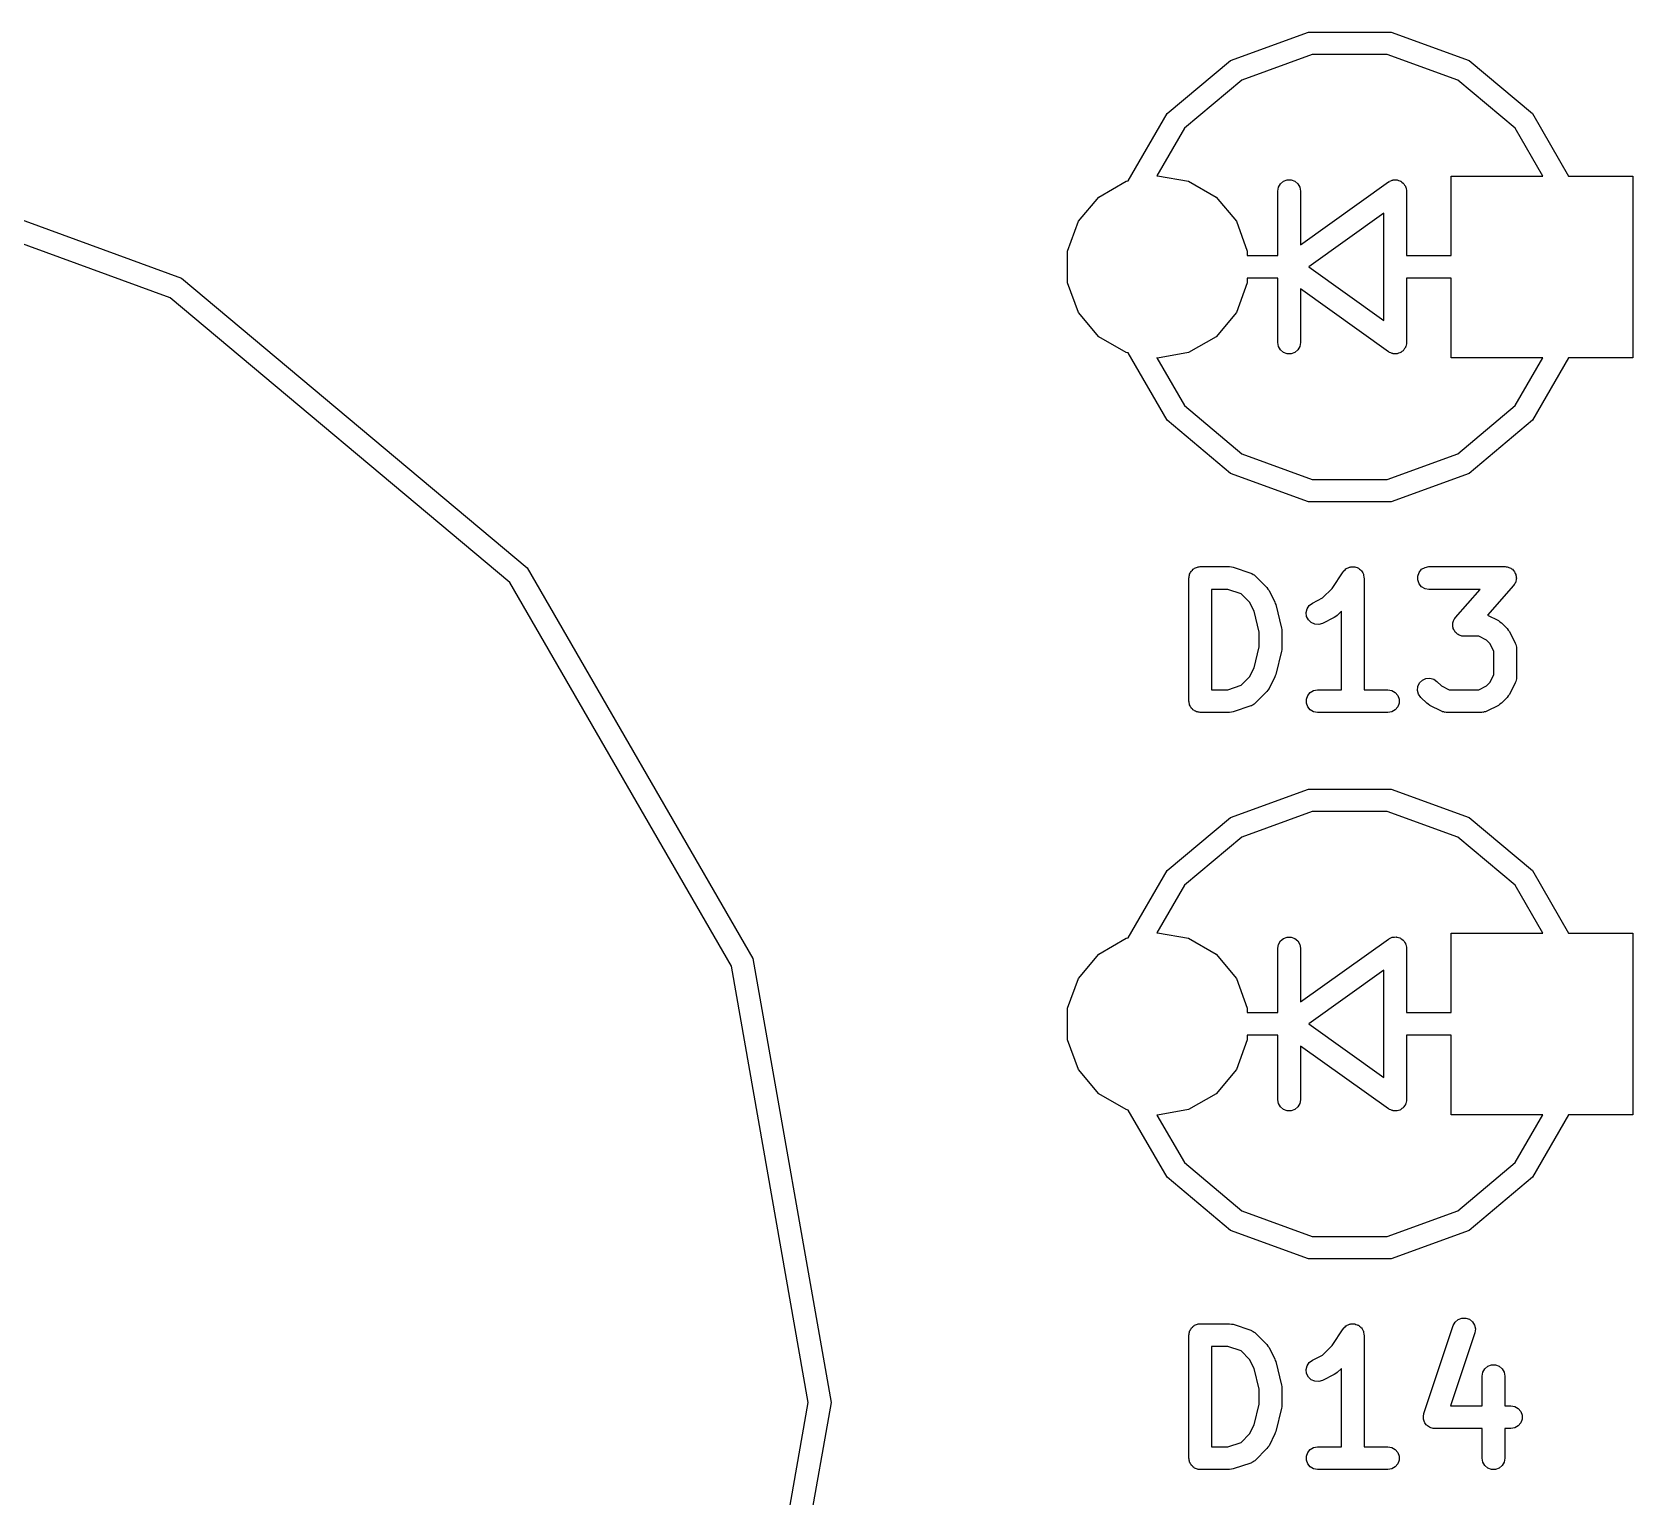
# Model space of a CAD drawing. Extents: x 59 to 126, y -132 to -24.
# Drawn here: x 71.3 to 81.87, y -34.12 to -24.45 of the extents above; entities that cross this region are included whole.
import ezdxf

# ---------------------------------------------------------------- set-up
doc = ezdxf.new("R2010")
doc.units = 0
doc.header["$MEASUREMENT"] = 0
doc.layers.add('BLACK', color=7, linetype='CONTINUOUS')

msp = doc.modelspace()

# ---------------------------------------------------------------- linework, layer by layer
at = {"layer": 'Black'}
for p, q in [((79.2125, -24.636), (79.7265, -24.4489)), ((79.7265, -24.4489), (80.2735, -24.4489)), ((80.2735, -24.4489), (80.7875, -24.636)), ((79.7526, -24.5966), (79.2875, -24.7659)), ((80.2474, -24.5966), (79.7526, -24.5966)), ((80.7125, -24.7659), (80.2474, -24.5966)), ((78.7935, -24.9876), (79.2125, -24.636)), ((80.7875, -24.636), (81.2065, -24.9876)), ((79.2875, -24.7659), (78.9084, -25.084)), ((81.0916, -25.084), (80.7125, -24.7659)), ((78.5371, -25.4317), (78.7935, -24.9876)), ((81.2065, -24.9876), (81.4446, -25.4)), ((69.489, -25.0553), (72.2875, -26.0738)), ((78.9084, -25.084), (78.727, -25.3982)), ((81.274, -25.4), (81.0916, -25.084)), ((72.2125, -26.2037), (69.463, -25.203)), ((78.3429, -25.5386), (78.524, -25.434)), ((78.524, -25.434), (78.5371, -25.4317)), ((78.727, -25.3982), (78.73, -25.3977)), ((78.73, -25.3977), (78.936, -25.434)), ((78.936, -25.434), (79.1171, -25.5386)), ((79.525, -25.5), (79.5295, -25.4743)), ((79.5295, -25.4743), (79.5425, -25.4518)), ((79.5425, -25.4518), (79.5625, -25.435)), ((79.5625, -25.435), (79.587, -25.4261)), ((79.587, -25.4261), (79.613, -25.4261)), ((79.613, -25.4261), (79.6375, -25.435)), ((79.6375, -25.435), (79.6575, -25.4518)), ((79.6575, -25.4518), (79.6705, -25.4743)), ((79.6705, -25.4743), (79.675, -25.5)), ((79.675, -25.8543), (80.2564, -25.439)), ((80.2564, -25.439), (80.2597, -25.4374)), ((80.2597, -25.4374), (80.2625, -25.435)), ((80.2625, -25.435), (80.2714, -25.4318)), ((80.2714, -25.4318), (80.2799, -25.4277)), ((80.2799, -25.4277), (80.2835, -25.4274)), ((80.2835, -25.4274), (80.287, -25.4261)), ((80.287, -25.4261), (80.2964, -25.4261)), ((80.2964, -25.4261), (80.3058, -25.4252)), ((80.3058, -25.4252), (80.3094, -25.4261)), ((80.3094, -25.4261), (80.313, -25.4261)), ((80.313, -25.4261), (80.3219, -25.4294)), ((80.3219, -25.4294), (80.3311, -25.4317)), ((80.3311, -25.4317), (80.3341, -25.4338)), ((80.3341, -25.4338), (80.3375, -25.435)), ((80.3375, -25.435), (80.3447, -25.4411)), ((80.3447, -25.4411), (80.3525, -25.4465)), ((80.3525, -25.4465), (80.3547, -25.4494)), ((80.3547, -25.4494), (80.3575, -25.4518)), ((80.3575, -25.4518), (80.3622, -25.46)), ((80.3622, -25.46), (80.3677, -25.4677)), ((80.3677, -25.4677), (80.3687, -25.4712)), ((80.3687, -25.4712), (80.3705, -25.4743)), ((80.3705, -25.4743), (80.3721, -25.4837)), ((80.67, -25.925), (80.67, -25.4)), ((80.67, -25.4), (81.274, -25.4)), ((81.4446, -25.4), (81.87, -25.4)), ((81.87, -25.4), (81.87, -26.6)), ((78.2084, -25.6989), (78.3429, -25.5386)), ((79.1171, -25.5386), (79.2516, -25.6989)), ((79.525, -25.925), (79.525, -25.5)), ((79.675, -25.5), (79.675, -25.8543)), ((80.3721, -25.4837), (80.3747, -25.4928)), ((80.3747, -25.4928), (80.3744, -25.4964)), ((80.3744, -25.4964), (80.375, -25.5)), ((80.375, -25.5), (80.375, -25.925)), ((80.225, -25.6457), (79.729, -26)), ((80.225, -26.3543), (80.225, -25.6457)), ((78.1369, -25.8954), (78.2084, -25.6989)), ((79.2516, -25.6989), (79.3231, -25.8954)), ((78.1369, -26.1046), (78.1369, -25.8954)), ((79.3231, -25.8954), (79.3231, -25.925)), ((79.3231, -25.925), (79.525, -25.925)), ((79.729, -26), (80.225, -26.3543)), ((80.375, -25.925), (80.67, -25.925)), ((72.2875, -26.0738), (74.5688, -27.9881)), ((78.2084, -26.3011), (78.1369, -26.1046)), ((79.3231, -26.1046), (79.2516, -26.3011)), ((79.525, -26.075), (79.3231, -26.075)), ((79.3231, -26.075), (79.3231, -26.1046)), ((79.525, -26.5), (79.525, -26.075)), ((80.375, -26.075), (80.375, -26.5)), ((80.67, -26.075), (80.375, -26.075)), ((80.67, -26.6), (80.67, -26.075)), ((74.4539, -28.0845), (72.2125, -26.2037)), ((80.2564, -26.561), (79.675, -26.1457)), ((79.675, -26.1457), (79.675, -26.5)), ((78.3429, -26.4614), (78.2084, -26.3011)), ((79.2516, -26.3011), (79.1171, -26.4614)), ((78.524, -26.566), (78.3429, -26.4614)), ((79.1171, -26.4614), (78.936, -26.566)), ((79.5295, -26.5257), (79.525, -26.5)), ((79.5425, -26.5482), (79.5295, -26.5257)), ((79.6705, -26.5257), (79.6575, -26.5482)), ((79.675, -26.5), (79.6705, -26.5257)), ((80.3687, -26.5288), (80.3677, -26.5323)), ((80.3705, -26.5257), (80.3687, -26.5288)), ((80.3721, -26.5163), (80.3705, -26.5257)), ((80.3747, -26.5072), (80.3721, -26.5163)), ((80.375, -26.5), (80.3744, -26.5036)), ((80.3744, -26.5036), (80.3747, -26.5072)), ((78.5371, -26.5683), (78.524, -26.566)), ((78.7935, -27.0124), (78.5371, -26.5683)), ((78.73, -26.6023), (78.727, -26.6018)), ((78.727, -26.6018), (78.9084, -26.916)), ((78.936, -26.566), (78.73, -26.6023)), ((79.5625, -26.565), (79.5425, -26.5482)), ((79.587, -26.5739), (79.5625, -26.565)), ((79.613, -26.5739), (79.587, -26.5739)), ((79.6375, -26.565), (79.613, -26.5739)), ((79.6575, -26.5482), (79.6375, -26.565)), ((80.2597, -26.5626), (80.2564, -26.561)), ((80.2625, -26.565), (80.2597, -26.5626)), ((80.2714, -26.5682), (80.2625, -26.565)), ((80.2799, -26.5723), (80.2714, -26.5682)), ((80.2835, -26.5726), (80.2799, -26.5723)), ((80.287, -26.5739), (80.2835, -26.5726)), ((80.2964, -26.5739), (80.287, -26.5739)), ((80.3058, -26.5748), (80.2964, -26.5739)), ((80.3094, -26.5739), (80.3058, -26.5748)), ((80.313, -26.5739), (80.3094, -26.5739)), ((80.3219, -26.5706), (80.313, -26.5739)), ((80.3311, -26.5683), (80.3219, -26.5706)), ((80.3341, -26.5662), (80.3311, -26.5683)), ((80.3375, -26.565), (80.3341, -26.5662)), ((80.3447, -26.5589), (80.3375, -26.565)), ((80.3525, -26.5535), (80.3447, -26.5589)), ((80.3547, -26.5506), (80.3525, -26.5535)), ((80.3575, -26.5482), (80.3547, -26.5506)), ((80.3622, -26.54), (80.3575, -26.5482)), ((80.3677, -26.5323), (80.3622, -26.54)), ((81.274, -26.6), (80.67, -26.6)), ((81.0916, -26.916), (81.274, -26.6)), ((81.4446, -26.6), (81.2065, -27.0124)), ((81.87, -26.6), (81.4446, -26.6)), ((78.9084, -26.916), (79.2875, -27.2341)), ((80.7125, -27.2341), (81.0916, -26.916)), ((79.2125, -27.364), (78.7935, -27.0124)), ((81.2065, -27.0124), (80.7875, -27.364)), ((79.2875, -27.2341), (79.7526, -27.4034)), ((80.2474, -27.4034), (80.7125, -27.2341)), ((79.7265, -27.5511), (79.2125, -27.364)), ((80.7875, -27.364), (80.2735, -27.5511)), ((79.7526, -27.4034), (80.2474, -27.4034)), ((80.2735, -27.5511), (79.7265, -27.5511)), ((74.5688, -27.9881), (76.0579, -30.5672)), ((78.9523, -28.0124), (78.9556, -28.0067)), ((78.9556, -28.0067), (78.9606, -28.0025)), ((78.9606, -28.0025), (78.9648, -27.9974)), ((78.9648, -27.9974), (78.9705, -27.9942)), ((78.9705, -27.9942), (78.9755, -27.9899)), ((78.9755, -27.9899), (78.9817, -27.9877)), ((78.9817, -27.9877), (78.9874, -27.9844)), ((78.9874, -27.9844), (78.9938, -27.9833)), ((78.9938, -27.9833), (79, -27.981)), ((79, -27.981), (79.0066, -27.981)), ((79.0066, -27.981), (79.013, -27.9799)), ((79.013, -27.9799), (79.2066, -27.9799)), ((79.2066, -27.9799), (79.2184, -27.982)), ((79.2184, -27.982), (79.2303, -27.9837)), ((79.2303, -27.9837), (79.3464, -28.0224)), ((79.9569, -28.0133), (79.9598, -28.0103)), ((79.9598, -28.0103), (79.9619, -28.0067)), ((79.9619, -28.0067), (79.9688, -28.0009)), ((79.9688, -28.0009), (79.9749, -27.9945)), ((79.9749, -27.9945), (79.9787, -27.9926)), ((79.9787, -27.9926), (79.9819, -27.9899)), ((79.9819, -27.9899), (79.9903, -27.9869)), ((79.9903, -27.9869), (79.9983, -27.9829)), ((79.9983, -27.9829), (80.0024, -27.9825)), ((80.0024, -27.9825), (80.0063, -27.981)), ((80.0063, -27.981), (80.0153, -27.981)), ((80.0153, -27.981), (80.0242, -27.98)), ((80.0242, -27.98), (80.0282, -27.981)), ((80.0282, -27.981), (80.0324, -27.981)), ((80.0324, -27.981), (80.0408, -27.9841)), ((80.0408, -27.9841), (80.0495, -27.9862)), ((80.0495, -27.9862), (80.0529, -27.9885)), ((80.0529, -27.9885), (80.0569, -27.9899)), ((80.0569, -27.9899), (80.0637, -27.9957)), ((80.0637, -27.9957), (80.0712, -28.0007)), ((80.0712, -28.0007), (80.0736, -28.004)), ((80.0736, -28.004), (80.0768, -28.0067)), ((80.0768, -28.0067), (80.0813, -28.0144)), ((80.4576, -28.0174), (80.4743, -27.9974)), ((80.4743, -27.9974), (80.4969, -27.9844)), ((80.4969, -27.9844), (80.5225, -27.9799)), ((80.5225, -27.9799), (81.0257, -27.9799)), ((81.0257, -27.9799), (81.0329, -27.9812)), ((81.0329, -27.9812), (81.0402, -27.9813)), ((81.0402, -27.9813), (81.0456, -27.9834)), ((81.0456, -27.9834), (81.0513, -27.9844)), ((81.0513, -27.9844), (81.0577, -27.9881)), ((81.0577, -27.9881), (81.0645, -27.9907)), ((81.0645, -27.9907), (81.0689, -27.9945)), ((81.0689, -27.9945), (81.0739, -27.9974)), ((81.0739, -27.9974), (81.0786, -28.0031)), ((81.0786, -28.0031), (81.0841, -28.0079)), ((81.0841, -28.0079), (81.0869, -28.013)), ((75.9169, -30.6185), (74.4539, -28.0845)), ((78.938, -28.0549), (78.9392, -28.0484)), ((78.938, -28.8677), (78.938, -28.0549)), ((78.9392, -28.0419), (78.9414, -28.0357)), ((78.9392, -28.0484), (78.9392, -28.0419)), ((78.9414, -28.0357), (78.9426, -28.0292)), ((78.9426, -28.0292), (78.9458, -28.0236)), ((78.9458, -28.0236), (78.9481, -28.0174)), ((78.9481, -28.0174), (78.9523, -28.0124)), ((79.3464, -28.0224), (79.3502, -28.0245)), ((79.3502, -28.0245), (79.3544, -28.0256)), ((79.3544, -28.0256), (79.3616, -28.0307)), ((79.3616, -28.0307), (79.3693, -28.0349)), ((79.3693, -28.0349), (79.3722, -28.0381)), ((79.3722, -28.0381), (79.3757, -28.0406)), ((79.3757, -28.0406), (79.4531, -28.118)), ((79.8837, -28.1232), (79.9569, -28.0133)), ((80.0813, -28.0144), (80.0866, -28.0217)), ((80.0866, -28.0217), (80.0878, -28.0256)), ((80.0878, -28.0256), (80.0898, -28.0292)), ((80.0898, -28.0292), (80.0914, -28.0381)), ((80.0914, -28.0381), (80.0939, -28.0467)), ((80.0939, -28.0467), (80.0936, -28.0508)), ((80.0936, -28.0508), (80.0944, -28.0549)), ((80.0944, -28.0549), (80.0944, -28.7927)), ((80.4487, -28.0419), (80.4576, -28.0174)), ((80.4487, -28.0679), (80.4487, -28.0419)), ((80.4576, -28.0924), (80.4487, -28.0679)), ((80.4743, -28.1123), (80.4576, -28.0924)), ((80.4969, -28.1254), (80.4743, -28.1123)), ((81.0821, -28.1043), (80.9104, -28.3005)), ((81.0859, -28.098), (81.0821, -28.1043)), ((81.0906, -28.0924), (81.0859, -28.098)), ((81.0869, -28.013), (81.0906, -28.0174)), ((81.0906, -28.0174), (81.0931, -28.0243)), ((81.0926, -28.087), (81.0906, -28.0924)), ((81.0956, -28.082), (81.0926, -28.087)), ((81.0931, -28.0243), (81.0967, -28.0307)), ((81.097, -28.0748), (81.0956, -28.082)), ((81.0967, -28.0307), (81.0976, -28.0364)), ((81.0995, -28.0679), (81.097, -28.0748)), ((81.0976, -28.0364), (81.0995, -28.0419)), ((81.0995, -28.0419), (81.0995, -28.0492)), ((81.0995, -28.0492), (81.1007, -28.0564)), ((81.1007, -28.0564), (81.0995, -28.0621)), ((81.0995, -28.0621), (81.0995, -28.0679)), ((79.088, -28.1299), (79.088, -28.7927)), ((79.1944, -28.1299), (79.088, -28.1299)), ((79.2822, -28.1592), (79.1944, -28.1299)), ((79.3384, -28.2154), (79.2822, -28.1592)), ((79.368, -28.2746), (79.3384, -28.2154)), ((79.4531, -28.118), (79.46, -28.1278)), ((79.46, -28.1278), (79.4672, -28.1375)), ((79.4672, -28.1375), (79.5059, -28.2149)), ((79.5059, -28.2149), (79.5082, -28.2227)), ((79.5082, -28.2227), (79.5115, -28.2302)), ((79.7327, -28.2356), (79.7536, -28.22)), ((79.7536, -28.22), (79.8201, -28.1868)), ((79.8201, -28.1868), (79.8837, -28.1232)), ((80.5225, -28.1299), (80.4969, -28.1254)), ((80.8604, -28.1299), (80.5225, -28.1299)), ((80.6983, -28.3151), (80.8604, -28.1299)), ((79.4025, -28.4125), (79.368, -28.2746)), ((79.5115, -28.2302), (79.5502, -28.385)), ((79.7123, -28.2826), (79.7183, -28.2573)), ((79.7152, -28.3085), (79.7123, -28.2826)), ((79.7269, -28.3318), (79.7152, -28.3085)), ((79.7183, -28.2573), (79.7327, -28.2356)), ((79.8981, -28.3155), (79.8207, -28.3542)), ((79.9077, -28.3083), (79.8981, -28.3155)), ((79.9176, -28.3015), (79.9077, -28.3083)), ((79.9444, -28.2747), (79.9176, -28.3015)), ((79.9444, -28.7927), (79.9444, -28.2747)), ((80.6878, -28.3325), (80.6898, -28.327)), ((80.6898, -28.327), (80.6945, -28.3214)), ((80.6945, -28.3214), (80.6983, -28.3151)), ((80.9104, -28.3005), (80.9818, -28.3362)), ((79.4025, -28.5101), (79.4025, -28.4125)), ((79.5502, -28.385), (79.5509, -28.3942)), ((79.5509, -28.3942), (79.5525, -28.4032)), ((79.5525, -28.4032), (79.5525, -28.5194)), ((79.7458, -28.3497), (79.7269, -28.3318)), ((79.7697, -28.3601), (79.7458, -28.3497)), ((79.7957, -28.3616), (79.7697, -28.3601)), ((79.8207, -28.3542), (79.7957, -28.3616)), ((80.6798, -28.363), (80.6809, -28.3573)), ((80.6809, -28.3702), (80.6798, -28.363)), ((80.6809, -28.3515), (80.6834, -28.3446)), ((80.6809, -28.3573), (80.6809, -28.3515)), ((80.6809, -28.3776), (80.6809, -28.3702)), ((80.6829, -28.383), (80.6809, -28.3776)), ((80.6838, -28.3887), (80.6829, -28.383)), ((80.6834, -28.3446), (80.6848, -28.3374)), ((80.6873, -28.3951), (80.6838, -28.3887)), ((80.6848, -28.3374), (80.6878, -28.3325)), ((80.6898, -28.402), (80.6873, -28.3951)), ((80.6935, -28.4065), (80.6898, -28.402)), ((80.6963, -28.4115), (80.6935, -28.4065)), ((80.7018, -28.4164), (80.6963, -28.4115)), ((80.7065, -28.422), (80.7018, -28.4164)), ((80.7115, -28.4249), (80.7065, -28.422)), ((80.7159, -28.4287), (80.7115, -28.4249)), ((80.7227, -28.4313), (80.7159, -28.4287)), ((80.7291, -28.435), (80.7227, -28.4313)), ((80.9818, -28.3362), (80.9915, -28.3433)), ((80.9915, -28.3433), (81.0013, -28.3502)), ((81.0013, -28.3502), (81.04, -28.3889)), ((81.04, -28.3889), (81.0469, -28.3988)), ((81.0469, -28.3988), (81.0541, -28.4084)), ((81.0541, -28.4084), (81.0928, -28.4858)), ((79.368, -28.648), (79.4025, -28.5101)), ((79.5502, -28.5375), (79.5115, -28.6924)), ((79.5509, -28.5284), (79.5502, -28.5375)), ((79.5525, -28.5194), (79.5509, -28.5284)), ((80.7348, -28.436), (80.7291, -28.435)), ((80.7402, -28.4381), (80.7348, -28.436)), ((80.7475, -28.4383), (80.7402, -28.4381)), ((80.7547, -28.4395), (80.7475, -28.4383)), ((80.8532, -28.4395), (80.7547, -28.4395)), ((80.9038, -28.4649), (80.8532, -28.4395)), ((80.9253, -28.4864), (80.9038, -28.4649)), ((80.9507, -28.5371), (80.9253, -28.4864)), ((80.9507, -28.6952), (80.9507, -28.5371)), ((81.0928, -28.4858), (81.094, -28.49)), ((81.094, -28.49), (81.0962, -28.4937)), ((81.0962, -28.4937), (81.0977, -28.5024)), ((81.0977, -28.5024), (81.1002, -28.5108)), ((81.1002, -28.5108), (81.0999, -28.5151)), ((81.0999, -28.5151), (81.1007, -28.5194)), ((81.1007, -28.5194), (81.1007, -28.7129)), ((79.2822, -28.7634), (79.3384, -28.7072)), ((79.3384, -28.7072), (79.368, -28.648)), ((79.5059, -28.7077), (79.4672, -28.7851)), ((79.5082, -28.6999), (79.5059, -28.7077)), ((79.5115, -28.6924), (79.5082, -28.6999)), ((80.4501, -28.7709), (80.4611, -28.7473)), ((80.4611, -28.7473), (80.4795, -28.7288)), ((80.4795, -28.7288), (80.5031, -28.7178)), ((80.5031, -28.7178), (80.529, -28.7156)), ((80.529, -28.7156), (80.5542, -28.7223)), ((80.5542, -28.7223), (80.5755, -28.7373)), ((80.5755, -28.7373), (80.6056, -28.7674)), ((80.9038, -28.7674), (80.9253, -28.7459)), ((80.9253, -28.7459), (80.9507, -28.6952)), ((81.0928, -28.7464), (81.0541, -28.8238)), ((81.094, -28.7423), (81.0928, -28.7464)), ((81.0962, -28.7385), (81.094, -28.7423)), ((81.0977, -28.7299), (81.0962, -28.7385)), ((81.1002, -28.7214), (81.0977, -28.7299)), ((81.1007, -28.7129), (81.0999, -28.7171)), ((81.0999, -28.7171), (81.1002, -28.7214)), ((79.088, -28.7927), (79.1944, -28.7927)), ((79.1944, -28.7927), (79.2822, -28.7634)), ((79.4531, -28.8046), (79.3757, -28.882)), ((79.46, -28.7948), (79.4531, -28.8046)), ((79.4672, -28.7851), (79.46, -28.7948)), ((79.7133, -28.8547), (79.7222, -28.8302)), ((79.7133, -28.8807), (79.7133, -28.8547)), ((79.7222, -28.8302), (79.7389, -28.8102)), ((79.7389, -28.8102), (79.7615, -28.7972)), ((79.7615, -28.7972), (79.7871, -28.7927)), ((79.7871, -28.7927), (79.9444, -28.7927)), ((80.0944, -28.7927), (80.2516, -28.7927)), ((80.2516, -28.7927), (80.2772, -28.7972)), ((80.2772, -28.7972), (80.2998, -28.8102)), ((80.2998, -28.8102), (80.3165, -28.8302)), ((80.3165, -28.8302), (80.3254, -28.8547)), ((80.3254, -28.8547), (80.3254, -28.8807)), ((80.4478, -28.7968), (80.4501, -28.7709)), ((80.4545, -28.822), (80.4478, -28.7968)), ((80.4695, -28.8433), (80.4545, -28.822)), ((80.5082, -28.882), (80.4695, -28.8433)), ((80.6056, -28.7674), (80.6563, -28.7927)), ((80.6563, -28.7927), (80.8532, -28.7927)), ((80.8532, -28.7927), (80.9038, -28.7674)), ((81.04, -28.8433), (81.0013, -28.882)), ((81.0469, -28.8335), (81.04, -28.8433)), ((81.0541, -28.8238), (81.0469, -28.8335)), ((78.9392, -28.8742), (78.938, -28.8677)), ((78.9392, -28.8807), (78.9392, -28.8742)), ((78.9414, -28.8869), (78.9392, -28.8807)), ((78.9426, -28.8933), (78.9414, -28.8869)), ((78.9458, -28.899), (78.9426, -28.8933)), ((78.9481, -28.9052), (78.9458, -28.899)), ((78.9523, -28.9102), (78.9481, -28.9052)), ((78.9556, -28.9159), (78.9523, -28.9102)), ((78.9606, -28.9201), (78.9556, -28.9159)), ((78.9648, -28.9251), (78.9606, -28.9201)), ((78.9705, -28.9284), (78.9648, -28.9251)), ((78.9755, -28.9326), (78.9705, -28.9284)), ((78.9817, -28.9349), (78.9755, -28.9326)), ((78.9874, -28.9382), (78.9817, -28.9349)), ((78.9938, -28.9393), (78.9874, -28.9382)), ((79, -28.9416), (78.9938, -28.9393)), ((79.0066, -28.9416), (79, -28.9416)), ((79.013, -28.9427), (79.0066, -28.9416)), ((79.2066, -28.9427), (79.013, -28.9427)), ((79.2184, -28.9406), (79.2066, -28.9427)), ((79.2303, -28.9388), (79.2184, -28.9406)), ((79.3464, -28.9001), (79.2303, -28.9388)), ((79.3502, -28.8981), (79.3464, -28.9001)), ((79.3544, -28.897), (79.3502, -28.8981)), ((79.3616, -28.8919), (79.3544, -28.897)), ((79.3693, -28.8877), (79.3616, -28.8919)), ((79.3722, -28.8845), (79.3693, -28.8877)), ((79.3757, -28.882), (79.3722, -28.8845)), ((79.7222, -28.9052), (79.7133, -28.8807)), ((79.7389, -28.9251), (79.7222, -28.9052)), ((79.7615, -28.9382), (79.7389, -28.9251)), ((79.7871, -28.9427), (79.7615, -28.9382)), ((80.2516, -28.9427), (79.7871, -28.9427)), ((80.2772, -28.9382), (80.2516, -28.9427)), ((80.2998, -28.9251), (80.2772, -28.9382)), ((80.3165, -28.9052), (80.2998, -28.9251)), ((80.3254, -28.8807), (80.3165, -28.9052)), ((80.518, -28.8889), (80.5082, -28.882)), ((80.5277, -28.8961), (80.518, -28.8889)), ((80.6051, -28.9348), (80.5277, -28.8961)), ((80.6092, -28.936), (80.6051, -28.9348)), ((80.613, -28.9382), (80.6092, -28.936)), ((80.6216, -28.9397), (80.613, -28.9382)), ((80.6301, -28.9422), (80.6216, -28.9397)), ((80.6344, -28.9419), (80.6301, -28.9422)), ((80.6386, -28.9427), (80.6344, -28.9419)), ((80.8709, -28.9427), (80.6386, -28.9427)), ((80.8751, -28.9419), (80.8709, -28.9427)), ((80.8794, -28.9422), (80.8751, -28.9419)), ((80.8879, -28.9397), (80.8794, -28.9422)), ((80.8965, -28.9382), (80.8879, -28.9397)), ((80.9003, -28.936), (80.8965, -28.9382)), ((80.9044, -28.9348), (80.9003, -28.936)), ((80.9818, -28.8961), (80.9044, -28.9348)), ((80.9915, -28.8889), (80.9818, -28.8961)), ((81.0013, -28.882), (80.9915, -28.8889)), ((79.2125, -29.636), (79.7265, -29.4489)), ((79.7265, -29.4489), (80.2735, -29.4489)), ((80.2735, -29.4489), (80.7875, -29.636)), ((79.7526, -29.5966), (79.2875, -29.7659)), ((80.2474, -29.5966), (79.7526, -29.5966)), ((80.7125, -29.7659), (80.2474, -29.5966)), ((78.7935, -29.9876), (79.2125, -29.636)), ((80.7875, -29.636), (81.2065, -29.9876)), ((79.2875, -29.7659), (78.9084, -30.084)), ((81.0916, -30.084), (80.7125, -29.7659)), ((78.5371, -30.4317), (78.7935, -29.9876)), ((81.2065, -29.9876), (81.4446, -30.4)), ((78.9084, -30.084), (78.727, -30.3982)), ((81.274, -30.4), (81.0916, -30.084)), ((78.3429, -30.5386), (78.524, -30.434)), ((78.524, -30.434), (78.5371, -30.4317)), ((78.727, -30.3982), (78.73, -30.3977)), ((78.73, -30.3977), (78.936, -30.434)), ((78.936, -30.434), (79.1171, -30.5386)), ((79.5425, -30.4518), (79.5625, -30.435)), ((79.5625, -30.435), (79.587, -30.4261)), ((79.587, -30.4261), (79.613, -30.4261)), ((79.613, -30.4261), (79.6375, -30.435)), ((79.6375, -30.435), (79.6575, -30.4518)), ((79.675, -30.8543), (80.2564, -30.439)), ((80.2564, -30.439), (80.2597, -30.4374)), ((80.2597, -30.4374), (80.2625, -30.435)), ((80.2625, -30.435), (80.2714, -30.4318)), ((80.2714, -30.4318), (80.2799, -30.4277)), ((80.2799, -30.4277), (80.2835, -30.4274)), ((80.2835, -30.4274), (80.287, -30.4261)), ((80.287, -30.4261), (80.2964, -30.4261)), ((80.2964, -30.4261), (80.3058, -30.4252)), ((80.3058, -30.4252), (80.3094, -30.4261)), ((80.3094, -30.4261), (80.313, -30.4261)), ((80.313, -30.4261), (80.3219, -30.4294)), ((80.3219, -30.4294), (80.3311, -30.4317)), ((80.3311, -30.4317), (80.3341, -30.4338)), ((80.3341, -30.4338), (80.3375, -30.435)), ((80.3375, -30.435), (80.3447, -30.4411)), ((80.3447, -30.4411), (80.3525, -30.4465)), ((80.67, -30.925), (80.67, -30.4)), ((80.67, -30.4), (81.274, -30.4)), ((81.4446, -30.4), (81.87, -30.4)), ((81.87, -30.4), (81.87, -31.6)), ((78.2084, -30.6989), (78.3429, -30.5386)), ((79.1171, -30.5386), (79.2516, -30.6989)), ((79.525, -30.5), (79.5295, -30.4743)), ((79.525, -30.925), (79.525, -30.5)), ((79.5295, -30.4743), (79.5425, -30.4518)), ((79.6575, -30.4518), (79.6705, -30.4743)), ((79.6705, -30.4743), (79.675, -30.5)), ((79.675, -30.5), (79.675, -30.8543)), ((80.3525, -30.4465), (80.3547, -30.4494)), ((80.3547, -30.4494), (80.3575, -30.4518)), ((80.3575, -30.4518), (80.3622, -30.46)), ((80.3622, -30.46), (80.3677, -30.4677)), ((80.3677, -30.4677), (80.3687, -30.4712)), ((80.3687, -30.4712), (80.3705, -30.4743)), ((80.3705, -30.4743), (80.3721, -30.4837)), ((80.3721, -30.4837), (80.3747, -30.4928)), ((80.3747, -30.4928), (80.3744, -30.4964)), ((80.3744, -30.4964), (80.375, -30.5)), ((80.375, -30.5), (80.375, -30.925)), ((76.425, -33.5), (75.9169, -30.6185)), ((76.0579, -30.5672), (76.575, -33.5)), ((80.225, -30.6457), (79.729, -31)), ((80.225, -31.3543), (80.225, -30.6457)), ((78.1369, -30.8954), (78.2084, -30.6989)), ((79.2516, -30.6989), (79.3231, -30.8954)), ((78.1369, -31.1046), (78.1369, -30.8954)), ((79.3231, -30.8954), (79.3231, -30.925)), ((79.3231, -30.925), (79.525, -30.925)), ((80.375, -30.925), (80.67, -30.925)), ((79.3231, -31.075), (79.3231, -31.1046)), ((79.525, -31.075), (79.3231, -31.075)), ((79.525, -31.5), (79.525, -31.075)), ((79.729, -31), (80.225, -31.3543)), ((80.67, -31.075), (80.375, -31.075)), ((80.375, -31.075), (80.375, -31.5)), ((80.67, -31.6), (80.67, -31.075)), ((78.2084, -31.3011), (78.1369, -31.1046)), ((79.3231, -31.1046), (79.2516, -31.3011)), ((80.2564, -31.561), (79.675, -31.1457)), ((79.675, -31.1457), (79.675, -31.5)), ((78.3429, -31.4614), (78.2084, -31.3011)), ((79.2516, -31.3011), (79.1171, -31.4614)), ((78.524, -31.566), (78.3429, -31.4614)), ((79.1171, -31.4614), (78.936, -31.566)), ((79.5295, -31.5257), (79.525, -31.5)), ((79.675, -31.5), (79.6705, -31.5257)), ((80.375, -31.5), (80.3744, -31.5036)), ((78.5371, -31.5683), (78.524, -31.566)), ((78.7935, -32.0124), (78.5371, -31.5683)), ((78.73, -31.6023), (78.727, -31.6018)), ((78.727, -31.6018), (78.9084, -31.916)), ((78.936, -31.566), (78.73, -31.6023)), ((79.5425, -31.5482), (79.5295, -31.5257)), ((79.5625, -31.565), (79.5425, -31.5482)), ((79.587, -31.5739), (79.5625, -31.565)), ((79.613, -31.5739), (79.587, -31.5739)), ((79.6375, -31.565), (79.613, -31.5739)), ((79.6575, -31.5482), (79.6375, -31.565)), ((79.6705, -31.5257), (79.6575, -31.5482)), ((80.2597, -31.5626), (80.2564, -31.561)), ((80.2625, -31.565), (80.2597, -31.5626)), ((80.2714, -31.5682), (80.2625, -31.565)), ((80.2799, -31.5723), (80.2714, -31.5682)), ((80.2835, -31.5726), (80.2799, -31.5723)), ((80.287, -31.5739), (80.2835, -31.5726)), ((80.2964, -31.5739), (80.287, -31.5739)), ((80.3058, -31.5748), (80.2964, -31.5739)), ((80.3094, -31.5739), (80.3058, -31.5748)), ((80.313, -31.5739), (80.3094, -31.5739)), ((80.3219, -31.5706), (80.313, -31.5739)), ((80.3311, -31.5683), (80.3219, -31.5706)), ((80.3341, -31.5662), (80.3311, -31.5683)), ((80.3375, -31.565), (80.3341, -31.5662)), ((80.3447, -31.5589), (80.3375, -31.565)), ((80.3525, -31.5535), (80.3447, -31.5589)), ((80.3547, -31.5506), (80.3525, -31.5535)), ((80.3575, -31.5482), (80.3547, -31.5506)), ((80.3622, -31.54), (80.3575, -31.5482)), ((80.3677, -31.5323), (80.3622, -31.54)), ((80.3687, -31.5288), (80.3677, -31.5323)), ((80.3705, -31.5257), (80.3687, -31.5288)), ((80.3721, -31.5163), (80.3705, -31.5257)), ((80.3747, -31.5072), (80.3721, -31.5163)), ((80.3744, -31.5036), (80.3747, -31.5072)), ((81.274, -31.6), (80.67, -31.6)), ((81.0916, -31.916), (81.274, -31.6)), ((81.4446, -31.6), (81.2065, -32.0124)), ((81.87, -31.6), (81.4446, -31.6)), ((78.9084, -31.916), (79.2875, -32.2341)), ((80.7125, -32.2341), (81.0916, -31.916)), ((79.2125, -32.364), (78.7935, -32.0124)), ((81.2065, -32.0124), (80.7875, -32.364)), ((79.2875, -32.2341), (79.7526, -32.4034)), ((80.2474, -32.4034), (80.7125, -32.2341)), ((79.7265, -32.5511), (79.2125, -32.364)), ((79.7526, -32.4034), (80.2474, -32.4034)), ((80.7875, -32.364), (80.2735, -32.5511)), ((80.2735, -32.5511), (79.7265, -32.5511)), ((79.0066, -32.981), (79.013, -32.9799)), ((79.013, -32.9799), (79.2066, -32.9799)), ((79.2066, -32.9799), (79.2184, -32.982)), ((80.0153, -32.981), (80.0242, -32.98)), ((80.0242, -32.98), (80.0282, -32.981)), ((80.6836, -32.9925), (80.696, -32.9696)), ((80.696, -32.9696), (80.7155, -32.9523)), ((80.7155, -32.9523), (80.7397, -32.9427)), ((80.7397, -32.9427), (80.7657, -32.942)), ((80.7657, -32.942), (80.7905, -32.9502)), ((80.7905, -32.9502), (80.8109, -32.9664)), ((80.8109, -32.9664), (80.8245, -32.9886)), ((78.938, -33.0549), (78.9392, -33.0484)), ((78.938, -33.8677), (78.938, -33.0549)), ((78.9392, -33.0419), (78.9414, -33.0357)), ((78.9392, -33.0484), (78.9392, -33.0419)), ((78.9414, -33.0357), (78.9426, -33.0292)), ((78.9426, -33.0292), (78.9458, -33.0236)), ((78.9458, -33.0236), (78.9481, -33.0174)), ((78.9481, -33.0174), (78.9523, -33.0124)), ((78.9523, -33.0124), (78.9556, -33.0067)), ((78.9556, -33.0067), (78.9606, -33.0025)), ((78.9606, -33.0025), (78.9648, -32.9974)), ((78.9648, -32.9974), (78.9705, -32.9942)), ((78.9705, -32.9942), (78.9755, -32.9899)), ((78.9755, -32.9899), (78.9817, -32.9877)), ((78.9817, -32.9877), (78.9874, -32.9844)), ((78.9874, -32.9844), (78.9938, -32.9833)), ((78.9938, -32.9833), (79, -32.981)), ((79, -32.981), (79.0066, -32.981)), ((79.2184, -32.982), (79.2303, -32.9837)), ((79.2303, -32.9837), (79.3464, -33.0224)), ((79.3464, -33.0224), (79.3502, -33.0245)), ((79.3502, -33.0245), (79.3544, -33.0256)), ((79.3544, -33.0256), (79.3616, -33.0307)), ((79.3616, -33.0307), (79.3693, -33.0349)), ((79.3693, -33.0349), (79.3722, -33.0381)), ((79.3722, -33.0381), (79.3757, -33.0406)), ((79.3757, -33.0406), (79.4531, -33.118)), ((79.8837, -33.1232), (79.9569, -33.0133)), ((79.9569, -33.0133), (79.9598, -33.0103)), ((79.9598, -33.0103), (79.9619, -33.0067)), ((79.9619, -33.0067), (79.9688, -33.0009)), ((79.9688, -33.0009), (79.9749, -32.9945)), ((79.9749, -32.9945), (79.9787, -32.9926)), ((79.9787, -32.9926), (79.9819, -32.9899)), ((79.9819, -32.9899), (79.9903, -32.9869)), ((79.9903, -32.9869), (79.9983, -32.9829)), ((79.9983, -32.9829), (80.0024, -32.9825)), ((80.0024, -32.9825), (80.0063, -32.981)), ((80.0063, -32.981), (80.0153, -32.981)), ((80.0282, -32.981), (80.0324, -32.981)), ((80.0324, -32.981), (80.0408, -32.9841)), ((80.0408, -32.9841), (80.0495, -32.9862)), ((80.0495, -32.9862), (80.0529, -32.9885)), ((80.0529, -32.9885), (80.0569, -32.9899)), ((80.0569, -32.9899), (80.0637, -32.9957)), ((80.0637, -32.9957), (80.0712, -33.0007)), ((80.0712, -33.0007), (80.0736, -33.004)), ((80.0736, -33.004), (80.0768, -33.0067)), ((80.0768, -33.0067), (80.0813, -33.0144)), ((80.0813, -33.0144), (80.0866, -33.0217)), ((80.0866, -33.0217), (80.0878, -33.0256)), ((80.0878, -33.0256), (80.0898, -33.0292)), ((80.0898, -33.0292), (80.0914, -33.0381)), ((80.0914, -33.0381), (80.0939, -33.0467)), ((80.0939, -33.0467), (80.0936, -33.0508)), ((80.0936, -33.0508), (80.0944, -33.0549)), ((80.0944, -33.0549), (80.0944, -33.7927)), ((80.4901, -33.573), (80.6836, -32.9925)), ((80.8259, -33.0399), (80.6653, -33.5218)), ((80.8245, -32.9886), (80.8297, -33.0141)), ((80.8297, -33.0141), (80.8259, -33.0399)), ((79.088, -33.1299), (79.088, -33.7927)), ((79.1944, -33.1299), (79.088, -33.1299)), ((79.2822, -33.1592), (79.1944, -33.1299)), ((79.3384, -33.2154), (79.2822, -33.1592)), ((79.4531, -33.118), (79.46, -33.1278)), ((79.46, -33.1278), (79.4672, -33.1375)), ((79.4672, -33.1375), (79.5059, -33.2149)), ((79.7536, -33.22), (79.8201, -33.1868)), ((79.8201, -33.1868), (79.8837, -33.1232)), ((79.368, -33.2746), (79.3384, -33.2154)), ((79.4025, -33.4125), (79.368, -33.2746)), ((79.5059, -33.2149), (79.5082, -33.2227)), ((79.5082, -33.2227), (79.5115, -33.2302)), ((79.5115, -33.2302), (79.5502, -33.385)), ((79.7123, -33.2826), (79.7183, -33.2573)), ((79.7152, -33.3085), (79.7123, -33.2826)), ((79.7183, -33.2573), (79.7327, -33.2356)), ((79.7327, -33.2356), (79.7536, -33.22)), ((79.9444, -33.2747), (79.9176, -33.3015)), ((79.9444, -33.7927), (79.9444, -33.2747)), ((80.8778, -33.3002), (80.8908, -33.2776)), ((80.8908, -33.2776), (80.9108, -33.2609)), ((80.9108, -33.2609), (80.9352, -33.252)), ((80.9352, -33.252), (80.9613, -33.252)), ((80.9613, -33.252), (80.9858, -33.2609)), ((80.9858, -33.2609), (81.0057, -33.2776)), ((81.0057, -33.2776), (81.0187, -33.3002)), ((79.5502, -33.385), (79.5509, -33.3942)), ((79.5509, -33.3942), (79.5525, -33.4032)), ((79.7269, -33.3318), (79.7152, -33.3085)), ((79.7458, -33.3497), (79.7269, -33.3318)), ((79.7697, -33.3601), (79.7458, -33.3497)), ((79.7957, -33.3616), (79.7697, -33.3601)), ((79.8207, -33.3542), (79.7957, -33.3616)), ((79.8981, -33.3155), (79.8207, -33.3542)), ((79.9077, -33.3083), (79.8981, -33.3155)), ((79.9176, -33.3015), (79.9077, -33.3083)), ((80.8733, -33.3258), (80.8778, -33.3002)), ((80.8733, -33.5218), (80.8733, -33.3258)), ((81.0187, -33.3002), (81.0233, -33.3258)), ((81.0233, -33.3258), (81.0233, -33.5218)), ((75.9169, -36.3815), (76.425, -33.5)), ((76.575, -33.5), (76.0579, -36.4328)), ((79.4025, -33.5101), (79.4025, -33.4125)), ((79.5525, -33.4032), (79.5525, -33.5194)), ((79.368, -33.648), (79.4025, -33.5101)), ((79.5502, -33.5375), (79.5115, -33.6924)), ((79.5509, -33.5284), (79.5502, -33.5375)), ((79.5525, -33.5194), (79.5509, -33.5284)), ((80.4862, -33.5988), (80.4874, -33.5913)), ((80.4874, -33.6042), (80.4862, -33.5988)), ((80.4874, -33.5837), (80.4893, -33.5785)), ((80.4874, -33.5913), (80.4874, -33.5837)), ((80.4874, -33.6098), (80.4874, -33.6042)), ((80.4899, -33.6169), (80.4874, -33.6098)), ((80.4893, -33.5785), (80.4901, -33.573)), ((80.6653, -33.5218), (80.8733, -33.5218)), ((81.0233, -33.5218), (81.0644, -33.5218)), ((81.0644, -33.5218), (81.09, -33.5263)), ((81.09, -33.5263), (81.1126, -33.5393)), ((81.1126, -33.5393), (81.1293, -33.5593)), ((81.1293, -33.5593), (81.1382, -33.5837)), ((81.1382, -33.6098), (81.1293, -33.6343)), ((81.1382, -33.5837), (81.1382, -33.6098)), ((79.2822, -33.7634), (79.3384, -33.7072)), ((79.3384, -33.7072), (79.368, -33.648)), ((79.5059, -33.7077), (79.4672, -33.7851)), ((79.5082, -33.6999), (79.5059, -33.7077)), ((79.5115, -33.6924), (79.5082, -33.6999)), ((80.4915, -33.6243), (80.4899, -33.6169)), ((80.4944, -33.6291), (80.4915, -33.6243)), ((80.4963, -33.6343), (80.4944, -33.6291)), ((80.5011, -33.6401), (80.4963, -33.6343)), ((80.5051, -33.6465), (80.5011, -33.6401)), ((80.5094, -33.65), (80.5051, -33.6465)), ((80.513, -33.6542), (80.5094, -33.65)), ((80.5196, -33.658), (80.513, -33.6542)), ((80.5255, -33.6627), (80.5196, -33.658)), ((80.5308, -33.6645), (80.5255, -33.6627)), ((80.5356, -33.6672), (80.5308, -33.6645)), ((80.543, -33.6686), (80.5356, -33.6672)), ((80.5502, -33.671), (80.543, -33.6686)), ((80.5558, -33.6708), (80.5502, -33.671)), ((80.5612, -33.6718), (80.5558, -33.6708)), ((80.8733, -33.6718), (80.5612, -33.6718)), ((80.8733, -33.8677), (80.8733, -33.6718)), ((81.0644, -33.6718), (81.0233, -33.6718)), ((81.0233, -33.6718), (81.0233, -33.8677)), ((81.09, -33.6672), (81.0644, -33.6718)), ((81.1126, -33.6542), (81.09, -33.6672)), ((81.1293, -33.6343), (81.1126, -33.6542)), ((79.088, -33.7927), (79.1944, -33.7927)), ((79.1944, -33.7927), (79.2822, -33.7634)), ((79.4531, -33.8046), (79.3757, -33.882)), ((79.46, -33.7948), (79.4531, -33.8046)), ((79.4672, -33.7851), (79.46, -33.7948)), ((79.7222, -33.8302), (79.7389, -33.8102)), ((79.7389, -33.8102), (79.7615, -33.7972)), ((79.7615, -33.7972), (79.7871, -33.7927)), ((79.7871, -33.7927), (79.9444, -33.7927)), ((80.0944, -33.7927), (80.2516, -33.7927)), ((80.2516, -33.7927), (80.2772, -33.7972)), ((80.2772, -33.7972), (80.2998, -33.8102)), ((80.2998, -33.8102), (80.3165, -33.8302)), ((78.9392, -33.8742), (78.938, -33.8677)), ((78.9392, -33.8807), (78.9392, -33.8742)), ((78.9414, -33.8869), (78.9392, -33.8807)), ((78.9426, -33.8933), (78.9414, -33.8869)), ((78.9458, -33.899), (78.9426, -33.8933)), ((78.9481, -33.9052), (78.9458, -33.899)), ((78.9523, -33.9102), (78.9481, -33.9052)), ((78.9556, -33.9159), (78.9523, -33.9102)), ((78.9606, -33.9201), (78.9556, -33.9159)), ((78.9648, -33.9251), (78.9606, -33.9201)), ((78.9705, -33.9284), (78.9648, -33.9251)), ((78.9755, -33.9326), (78.9705, -33.9284)), ((79.3464, -33.9001), (79.2303, -33.9388)), ((79.3502, -33.8981), (79.3464, -33.9001)), ((79.3544, -33.897), (79.3502, -33.8981)), ((79.3616, -33.8919), (79.3544, -33.897)), ((79.3693, -33.8877), (79.3616, -33.8919)), ((79.3722, -33.8845), (79.3693, -33.8877)), ((79.3757, -33.882), (79.3722, -33.8845)), ((79.7133, -33.8547), (79.7222, -33.8302)), ((79.7133, -33.8807), (79.7133, -33.8547)), ((79.7222, -33.9052), (79.7133, -33.8807)), ((79.7389, -33.9251), (79.7222, -33.9052)), ((79.7615, -33.9382), (79.7389, -33.9251)), ((80.2998, -33.9251), (80.2772, -33.9382)), ((80.3165, -33.9052), (80.2998, -33.9251)), ((80.3165, -33.8302), (80.3254, -33.8547)), ((80.3254, -33.8807), (80.3165, -33.9052)), ((80.3254, -33.8547), (80.3254, -33.8807)), ((80.8778, -33.8933), (80.8733, -33.8677)), ((80.8908, -33.9159), (80.8778, -33.8933)), ((80.9108, -33.9326), (80.8908, -33.9159)), ((81.0057, -33.9159), (80.9858, -33.9326)), ((81.0187, -33.8933), (81.0057, -33.9159)), ((81.0233, -33.8677), (81.0187, -33.8933)), ((78.9817, -33.9349), (78.9755, -33.9326)), ((78.9874, -33.9382), (78.9817, -33.9349)), ((78.9938, -33.9393), (78.9874, -33.9382)), ((79, -33.9416), (78.9938, -33.9393)), ((79.0066, -33.9416), (79, -33.9416)), ((79.013, -33.9427), (79.0066, -33.9416)), ((79.2066, -33.9427), (79.013, -33.9427)), ((79.2184, -33.9406), (79.2066, -33.9427)), ((79.2303, -33.9388), (79.2184, -33.9406)), ((79.7871, -33.9427), (79.7615, -33.9382)), ((80.2516, -33.9427), (79.7871, -33.9427)), ((80.2772, -33.9382), (80.2516, -33.9427)), ((80.9352, -33.9416), (80.9108, -33.9326)), ((80.9613, -33.9416), (80.9352, -33.9416)), ((80.9858, -33.9326), (80.9613, -33.9416))]:
    msp.add_line(p, q, dxfattribs=at)

doc.saveas('drawing.dxf')
